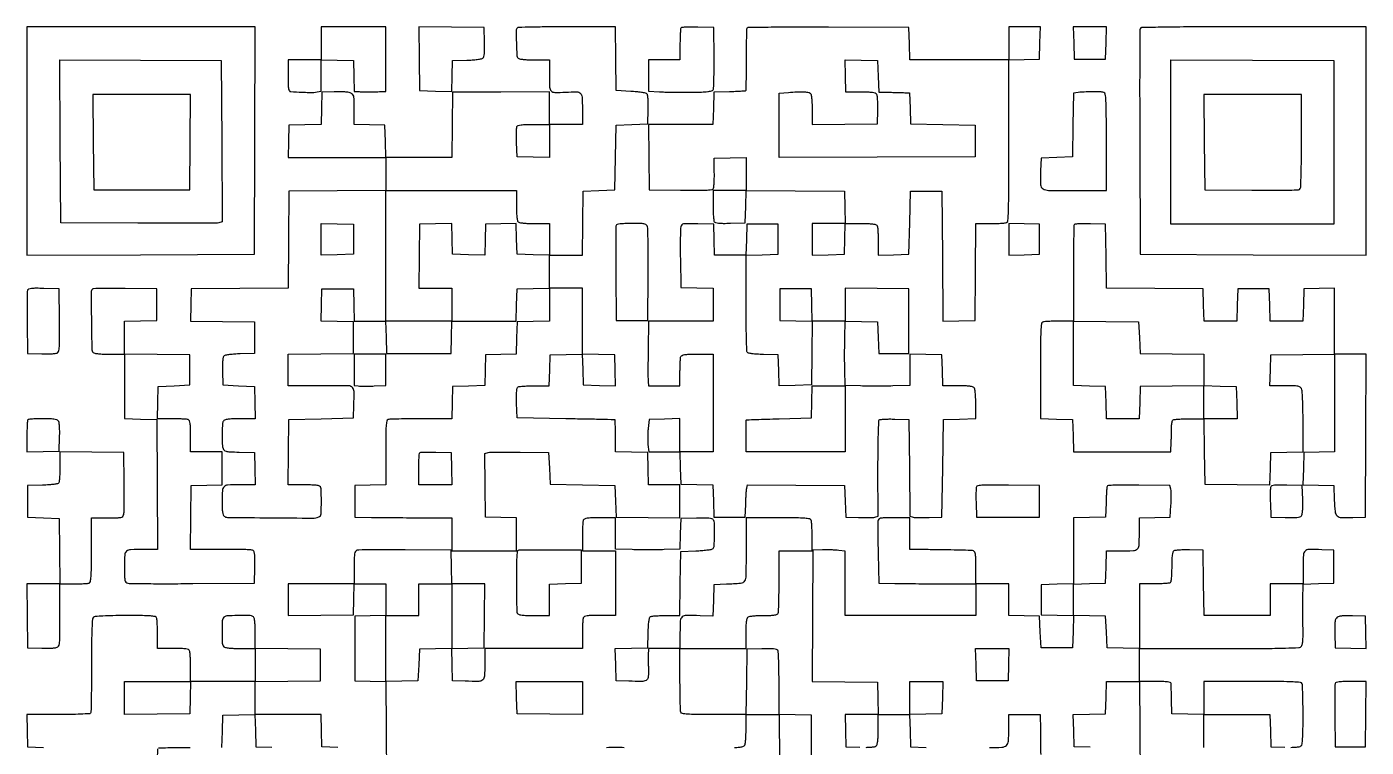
# Model space of a CAD drawing. Extents: x 179 to 1071, y 112 to 1107.
# Drawn here: x 179 to 1071, y 627 to 1107 of the extents above; entities that cross this region are included whole.
import ezdxf

# ---------------------------------------------------------------- set-up
doc = ezdxf.new("R2010")
doc.units = 0

msp = doc.modelspace()

# ---------------------------------------------------------------- linework, layer by layer
for points in [[(179, 1030.993714), (179, 954.987428), (254.75, 955.243714), (330.5, 955.5), (330.756286, 1031.25), (331.012572, 1107), (255.006286, 1107), (179, 1107)], [(876.216168, 1096.25), (876.5, 1085.5), (887, 1085.5), (897.5, 1085.5), (897.783832, 1096.25), (898.067663, 1107), (887, 1107), (875.932337, 1107)], [(223.235953, 1030.25), (223.5, 998.5), (255.5, 998.5), (287.5, 998.5), (287.764047, 1030.25), (288.028094, 1062), (255.5, 1062), (222.971906, 1062)], [(396.5, 965.5), (396.5, 955.5), (385.75, 955.216168), (375, 954.932337), (375, 965.5), (375, 976.067663), (385.75, 975.783832), (396.5, 975.5)], [(833, 965.5), (833, 954.930034), (843.25, 955.215017), (853.5, 955.5), (853.5, 965.5), (853.5, 975.5), (843.25, 975.784983), (833, 976.069966)], [(920, 900), (920.5, 889.5), (941.75, 889.230112), (963, 888.960225), (963, 878.513944), (963, 868.067663), (973.75, 867.783832), (984.5, 867.5), (984.783832, 856.75), (985.067663, 846), (974.033832, 846), (963, 846), (963, 856.977031), (963, 867.954063), (941.75, 867.727031), (920.5, 867.5), (920.216168, 856.75), (919.932337, 846), (909, 846), (898.067663, 846), (897.783832, 856.75), (897.5, 867.5), (886.75, 867.783832), (876, 868.067663), (876, 889.553334), (876, 911.039005), (897.75, 910.769502), (919.5, 910.5)], [(462, 714.533832), (462, 693.067663), (451.25, 692.783832), (440.5, 692.5), (440, 682), (439.5, 671.5), (428.75, 671.216168), (418, 670.932337), (418, 692.966168), (418, 715), (429, 715), (440, 715), (440, 725.5), (440, 736), (451, 736), (462, 736)], [(832.783832, 682.25), (832.5, 671.5), (822, 671.5), (811.5, 671.5), (811.216168, 682.25), (810.932337, 693), (822, 693), (833.067663, 693)], [(287.783832, 660.25), (287.5, 649.5), (265.75, 649.230498), (244, 648.960995), (244, 659.980498), (244, 671), (266.033832, 671), (288.067663, 671)], [(549, 659.980498), (549, 648.960995), (527.25, 649.230498), (505.5, 649.5), (505.216168, 660.25), (504.932337, 671), (526.966168, 671), (549, 671)], [(788.783832, 660.25), (788.5, 649.5), (777.75, 649.216168), (767, 648.932337), (767, 659.966168), (767, 671), (778.033832, 671), (789.067663, 671)]]:
    msp.add_lwpolyline(points, close=True)
for points in [[(505.666667, 1106.333333, 0.198875), (504.892492, 1104.464691, 0.006657), (505.000141, 1096.291387, 0.006951), (505.329065, 1088.151095, 0.184841), (506.2, 1086.2, 0.150969), (507.200304, 1085.671932, 0.019349), (509.630442, 1085.311224, 0.018472), (512.928253, 1085.074295, 0.008695), (517.2, 1085), (527, 1085), (527, 1074.616631, 0.011437), (527.180377, 1066.73228, 0.183493), (528.221517, 1064.32826, 0.201455), (530.555518, 1063.337162, 0.014178), (537.801517, 1063.513862, -0.013725), (545.309193, 1063.703742, -0.197464), (547.725544, 1062.704629, -0.187206), (548.808668, 1060.270625, -0.01214), (549, 1052.391592), (549, 1042), (538, 1042), (527, 1042), (527, 1052.809257), (527, 1063.618514), (494.75, 1063.559257), (462.5, 1063.5), (462.230498, 1041.75), (461.960995, 1020), (440.014329, 1020), (418.067663, 1020), (417.783832, 1030.75), (417.5, 1041.5), (407.25, 1041.784983), (397, 1042.069966), (397, 1052.059734, 0.003837), (396.949787, 1058.60208, 0.055617), (396.657968, 1060.897183, 0.158132), (395.893992, 1062.139751, 0.085848), (394.335519, 1063.062536, 0.061108), (392.809725, 1063.437957, 0.012959), (390.078608, 1063.693454, 0.01338), (386.876423, 1063.823547, 0.012356), (383.585519, 1063.787785), (375.5, 1063.5), (375.216508, 1052.783492), (374.933016, 1042.066984), (364.216508, 1041.783492), (353.5, 1041.5), (353.216168, 1030.75), (352.932337, 1020), (385.466168, 1020), (418, 1020), (418, 1009.013853), (418, 998.027706), (385.75, 997.763853), (353.5, 997.5), (353.236165, 965.263835), (352.97233, 933.02767), (320.736165, 932.763835), (288.5, 932.5), (288.216371, 921.769986), (287.932742, 911.039971), (309.216371, 910.769986), (330.5, 910.5), (330.5, 900), (330.5, 889.5), (321.054124, 889.209882, 0.009872), (317.344222, 889.022568, 0.013478), (314.012996, 888.697932, 0.010272), (311.278232, 888.29958, 0.132654), (310.348748, 887.874472, 0.165771), (309.775651, 886.938715, 0.029529), (309.440097, 884.884549, 0.022993), (309.270289, 881.903576, 0.008333), (309.294624, 877.66459), (309.5, 868.5), (320, 868), (330.5, 867.5), (330.783832, 856.75), (331.067663, 846), (321.233832, 846, 0.008652), (316.945271, 845.925781, 0.018432), (313.637701, 845.688986, 0.019308), (311.201559, 845.328414, 0.151095), (310.2, 844.8, 0.180372), (309.361695, 842.964814, 0.010087), (309.033781, 836.591977, 0.015718), (309.035041, 830.250176, 0.057638), (309.621449, 826.283793, 0.137305), (310.355481, 825.044772, 0.13437), (311.631874, 824.354225, 0.045994), (314.122991, 824.011163, 0.004239), (320.357794, 823.783793), (330.5, 823.5), (330.783832, 812.75), (331.067663, 802), (320.650463, 802, 0.012441), (312.725895, 801.802795, 0.191357), (310.287163, 800.690525, 0.181686), (309.21166, 798.183837, 0.011015), (309.013655, 789.872445, 0.011396), (309.085171, 786.467445, 0.025636), (309.330253, 783.89678, 0.031537), (309.721478, 782.055525, 0.152582), (310.296209, 781.169132, 0.171983), (312.583201, 780.32889, 0.000642), (341.289051, 780.036798, 0.001085), (369.270539, 779.848722, 0.093007), (373.420506, 780.607869, 0.293463), (374.909528, 782.635199, 0.015677), (375.17095, 791.000412, 0.015678), (374.907669, 799.365565, 0.293403), (373.418213, 801.393011, 0.07207), (372.36144, 801.632119, 0.005899), (369.528746, 801.821697, 0.007818), (366.128746, 801.955696, 0.005939), (362.39871, 802), (352.960995, 802), (353.230498, 823.75), (353.5, 845.5), (375, 846), (396.5, 846.5), (396.795054, 855, 0.010253), (396.92436, 864.109648, 0.187892), (395.875476, 866.75285, 0.199702), (393.339792, 867.907674, 0.011792), (384.71245, 867.990136, -0.001627), (379.674966, 867.935875, -0.001021), (373.78272, 867.903613, -0.001024), (367.981821, 867.895576, -0.001872), (363.25, 867.916434), (353, 868), (353, 878.480498), (353, 888.960995), (374.75, 889.230498), (396.5, 889.5), (396.5, 900), (396.5, 910.5), (385.716515, 910.784171), (374.93303, 911.068343), (375.216515, 921.784171), (375.5, 932.5), (386, 932.5), (396.5, 932.5), (396.783832, 921.75), (397.067663, 911), (407.5, 911), (417.932337, 911), (418.216168, 900.25), (418.5, 889.5), (440, 889.5), (461.5, 889.5), (461.783832, 900.25), (462.067663, 911), (483.5, 911), (504.932337, 911), (505.216168, 921.75), (505.5, 932.5), (516.25, 932.783832), (527, 933.067663), (527, 922.067663), (527, 911.067663), (516.25, 910.783832), (505.5, 910.5), (505.216519, 899.784613), (504.933039, 889.069227), (494.716519, 888.784613), (484.5, 888.5), (484.215387, 878.283481), (483.930773, 868.066961), (473.215387, 867.783481), (462.5, 867.5), (462.216168, 856.75), (461.932337, 846), (441.547956, 846, 0.002775), (433.62203, 845.956005, 0.004131), (426.686837, 845.821697, 0.001846), (420.779199, 845.636622, 0.08304), (419.581787, 845.393011, 0.258599), (418.696313, 844.338059, 0.030079), (418.27562, 841.170238, 0.015925), (418.049581, 835.528268, 0.002049), (418, 823.427994), (418, 802.069966), (407.75, 801.784983), (397.5, 801.5), (397.5, 791), (397.5, 780.5), (408.5, 780.322108, 0.00159), (414.149459, 780.248715, 0.000515), (422.510938, 780.17529, 0.000513), (431.807622, 780.112764, 0.000577), (440.75, 780.072108), (462, 780), (462, 769.043478), (462, 758.086957), (483.5, 758.086957), (505, 758.086957), (505, 769.008495), (505, 779.930034), (494.75, 780.215017), (484.5, 780.5), (484.230182, 801.725974), (483.960364, 822.951948), (486.230182, 823.509951, -0.054675), (487.826077, 823.72154, -0.002423), (493.414491, 823.820623, -0.004065), (500.056071, 823.852181, -0.002891), (507.5, 823.783977), (526.5, 823.5), (527, 813), (527.5, 802.5), (549, 802), (570.5, 801.5), (571, 791), (571.5, 780.5), (592.75, 780.264308), (614, 780.028616), (614, 791.014308), (614, 802), (603.533832, 802), (593.067663, 802), (592.783832, 812.75), (592.5, 823.5), (581.75, 823.783832), (571, 824.067663), (571, 834.533832, 0.002236), (570.981989, 838.561804, 0.003614), (570.926563, 841.988779, 0.000693), (570.851899, 845.000494, 0.211546), (570.75, 845.215202, 0.17361), (570.514268, 845.305806, 0.000063), (561.026562, 845.524285, 0.001003), (550.479198, 845.744669, 0.000608), (538, 845.965202), (505.5, 846.5), (505.211769, 856.417355, -0.006827), (505.138177, 861.195195, -0.023663), (505.278982, 864.282937, -0.033714), (505.604266, 866.294865, -0.19692), (506.211769, 867.152042, -0.115346), (507.139185, 867.47562, -0.007623), (509.975368, 867.733781, -0.010706), (513.399815, 867.919284, -0.007783), (517.215017, 867.984687), (526.930034, 868), (527.215017, 878.25), (527.5, 888.5), (538.214647, 888.783473), (548.929295, 889.066946), (549.214647, 878.783473), (549.5, 868.5), (560.285361, 868.21581), (571.070721, 867.931619), (570.785361, 878.21581), (570.5, 888.5), (559.75, 888.783832), (549, 889.067663), (549, 911.033832), (549, 933), (538, 933), (527, 933), (527, 944), (527, 955), (537.980112, 955), (548.960225, 955), (549.230112, 976.25), (549.5, 997.5), (560, 998), (570.5, 998.5), (571, 1020), (571.5, 1041.5), (582, 1042), (592.5, 1042.5), (592.789648, 1051.910352, 0.009052), (592.840268, 1055.906317, 0.017612), (592.710631, 1059.093133, 0.016788), (592.446066, 1061.500693, 0.161989), (591.991548, 1062.408452, 0.150833), (591.136984, 1062.859873, 0.010075), (588.373393, 1063.324107, 0.013797), (584.997628, 1063.726659, 0.009853), (581.2019, 1063.9981), (571.5, 1064.5), (571.230112, 1085.75), (570.960225, 1107), (538.646779, 1107, 0.001931), (526.210571, 1106.95197, 0.003122), (515.629575, 1106.804167, 0.000554), (506.302962, 1106.605295, 0.19309)], [(375, 1096), (375, 1085), (364, 1085), (353, 1085), (353, 1074.5, 0.004216), (353.051169, 1068.431817, 0.036703), (353.294058, 1065.747471, 0.108469), (353.821157, 1064.426657, 0.233527), (354.75, 1063.899556, 0.002156), (362.260632, 1063.50096, 0.008361), (366.919678, 1063.351877, 0.013059), (370.082025, 1063.386187, 0.038072), (372.25, 1063.632373), (375, 1064.158911), (375, 1074.613287), (375, 1085.067663), (385.75, 1084.783832), (396.5, 1084.5), (396.784983, 1074.25), (397.069966, 1064), (400.284983, 1063.850725, 0.007948), (403.249583, 1063.760271, 0.004219), (406.923799, 1063.737606, 0.004045), (410.883697, 1063.778628, 0.004342), (414.75, 1063.883553), (418, 1064), (418, 1085.5), (418, 1107), (396.5, 1107), (375, 1107)], [(440.230055, 1085.769558), (440.5, 1064.5), (451.214647, 1064.216527), (461.929295, 1063.933054), (462.214647, 1074.216527), (462.5, 1084.5), (471.945876, 1084.790118, 0.010482), (475.661415, 1084.98226, 0.01414), (479.010214, 1085.321331, 0.01114), (481.755874, 1085.740409, 0.130478), (482.730267, 1086.191104, 0.159945), (483.360369, 1087.194197, 0.036405), (483.706214, 1089.198281, 0.02466), (483.854647, 1092.237553, 0.007277), (483.784391, 1096.900987), (483.5, 1106.5), (461.730055, 1106.769558), (439.960111, 1107.039116)], [(658.604301, 1106.168762, 0.131746), (658.391601, 1105.46011, 0.001084), (658.23095, 1099.607245, 0.003781), (658.111507, 1092.864459, 0.002413), (658.069756, 1085.023261, -0.001582), (658.041174, 1077.216935, -0.002571), (657.96184, 1070.587765, -0.000377), (657.856893, 1064.713266, -0.194079), (657.716583, 1064.383249, -0.181638), (657.397868, 1064.238605, -0.001296), (654.408498, 1064.046751, -0.004718), (650.96223, 1063.867165, -0.002977), (646.936761, 1063.719468), (636.5, 1063.398748), (636.216168, 1052.699374), (635.932337, 1042), (614.446666, 1042), (592.960995, 1042), (593.230498, 1020.25), (593.5, 998.5), (614.428109, 998.22917, 0.00271), (624.921511, 998.150245, 0.012004), (631.093313, 998.285457, 0.012877), (635.106897, 998.573581, 0.226407), (636.193863, 999.22917, 0.122149), (636.517805, 1000.145889, 0.008336), (636.739744, 1002.917319, 0.011526), (636.874495, 1006.268439, 0.008379), (636.875916, 1010), (636.720324, 1019.5), (647.360162, 1019.783832), (658, 1020.067663), (658, 1009.033832), (658, 998), (647, 998), (636, 998), (636.015313, 988.25, 0.007755), (636.080714, 984.421391, 0.010675), (636.266219, 980.985645, 0.007585), (636.524351, 978.139851, 0.115445), (636.847958, 977.211769, 0.19692), (637.705135, 976.604266, 0.033714), (639.717063, 976.278982, 0.023663), (642.804805, 976.138177, 0.006827), (647.582645, 976.211769), (657.5, 976.5), (657.78397, 987.263621), (658.06794, 998.027242), (690.78397, 997.763621), (723.5, 997.5), (723.783832, 986.75), (724.067663, 976), (713.033832, 976), (702, 976), (702, 965.466168), (702, 954.932337), (712.75, 955.216168), (723.5, 955.5), (723.784983, 965.75), (724.069966, 976), (734.427994, 976, -0.005378), (739.974376, 975.940347, -0.030449), (742.919218, 975.697172, -0.063222), (744.602756, 975.232062, -0.204941), (745.393011, 974.418213, -0.071025), (745.631801, 973.372947, -0.006307), (745.821697, 970.671074, -0.008135), (745.955671, 967.427616, -0.006253), (746, 963.883229), (746, 954.930034), (756.25, 955.215017), (766.5, 955.5), (767, 976.5), (767.5, 997.5), (778, 997.5), (788.5, 997.5), (788.760648, 954.216276), (789.021296, 910.932553), (799.760648, 911.216276), (810.5, 911.5), (810.763853, 943.75), (811.027706, 976), (820.432066, 976, 0.006032), (824.150736, 976.044863, 0.007913), (827.544325, 976.180521, 0.006021), (830.37147, 976.372555, 0.071759), (831.437889, 976.614539, 0.288823), (832.407108, 977.910757, 0.011006), (832.770299, 984.199297, 0.008271), (832.978352, 995.069785, 0.00088), (832.999487, 1020.364539, -0.000064), (832.985701, 1037.665497, -0.000076), (832.977262, 1053.976495, -0.000065), (832.974037, 1067.730766, -0.000497), (832.97981, 1074.215017), (833, 1084.930034), (843.25, 1085.215017), (853.5, 1085.5), (853.783832, 1096.25), (854.067663, 1107), (843.533832, 1107), (833, 1107), (833, 1096), (833, 1085), (800.033832, 1085), (767.067663, 1085), (766.783832, 1095.75), (766.5, 1106.5), (712.814366, 1106.758656, 0.001485), (692.192787, 1106.796776, 0.00244), (674.744836, 1106.69207, 0.000281), (659.215485, 1106.514346, 0.256731)], [(614.698485, 1106.365152, 0.177484), (614.419191, 1105.762678, 0.004887), (614.20518, 1102.83643, 0.0095), (614.050598, 1099.343831, 0.006308), (614, 1095.333333), (614, 1085), (603.5, 1085), (593, 1085), (593, 1074.612847), (593, 1064.225693), (600.25, 1063.757107, 0.009493), (603.963932, 1063.587791, 0.003123), (609.432078, 1063.476626, 0.003109), (615.501754, 1063.4289, 0.003517), (621.327285, 1063.460293, 0.004377), (628.354375, 1063.609122, 0.019605), (632.461074, 1063.893491, 0.029797), (635.01428, 1064.326288, 0.200039), (636.037216, 1065.060216, 0.128389), (636.385442, 1066.193184, 0.002859), (636.598917, 1071.945556, 0.006283), (636.726437, 1078.724209, 0.004184), (636.709931, 1086.494183), (636.5, 1106.5), (625.948485, 1106.781818, 0.00634), (621.854298, 1106.839236, 0.009591), (618.291298, 1106.775673, 0.004864), (615.303205, 1106.635883, 0.184275)], [(920.460009, 1105.75, 0.090591), (920.266358, 1104.709509, 0.000109), (920.198937, 1082.982812, 0.000984), (920.176611, 1058.652573, 0.000605), (920.241394, 1030), (920.5, 955.5), (995.75, 955.243674), (1071, 954.987348), (1071, 1030.993674), (1071, 1107), (995.968615, 1107, 0.000668), (957.448289, 1106.948566, 0.003471), (936.19131, 1106.744245, 0.001205), (921.475143, 1106.465155, 0.305157)], [(308.758677, 1030.77123), (309.017354, 977.04246), (306.758677, 976.494347, -0.057902), (304.987826, 976.276519, -0.000418), (290.035361, 976.188577, -0.001589), (272.903102, 976.156579, -0.001017), (253, 976.223117), (201.5, 976.5), (201.241383, 1030.758691), (200.982767, 1085.017383), (254.741383, 1084.758691), (308.5, 1084.5)], [(746, 1074), (746.5, 1063.5), (753.5, 1063.411355, -0.001519), (756.415783, 1063.365574, -0.001433), (759.388161, 1063.301352, -0.001423), (762.020659, 1063.229426, -0.004996), (763.715017, 1063.161355), (766.930034, 1063), (767.215017, 1052.75), (767.5, 1042.5), (789, 1042), (810.5, 1041.5), (810.5, 1031), (810.5, 1020.5), (745.25, 1020.242758), (680, 1019.985517), (680, 1041.413164), (680, 1062.840812), (686.25, 1063.381204, -0.009317), (691.953241, 1063.767414, -0.023276), (696.127886, 1063.777589, -0.030143), (699.113407, 1063.46484, -0.126493), (700.75, 1062.741248, -0.17454), (701.323314, 1061.821197, -0.02433), (701.693515, 1059.570261, -0.020683), (701.928925, 1056.350983, -0.007909), (702, 1051.858053), (702, 1041.960995), (723.75, 1042.230498), (745.5, 1042.5), (745.754537, 1051.5, 0.010306), (745.781783, 1055.055665, 0.013598), (745.651713, 1058.293998, 0.011007), (745.412429, 1060.964855, 0.115986), (745.047064, 1061.990206, 0.169668), (744.098857, 1062.728272, 0.046113), (742.222812, 1063.173722, 0.027556), (739.230368, 1063.431303, 0.006775), (734.292527, 1063.51633), (724.5, 1063.552247), (724.215822, 1074.310302), (723.931643, 1085.068357), (734.715822, 1084.784178), (745.5, 1084.5)], [(1049.5, 1030), (1049.5, 975.5), (995.211905, 975.5), (940.92381, 975.5), (940.942857, 1025.75, -0.000032), (940.951538, 1045.331386, -0.000047), (940.961905, 1062.563467, -0.000022), (940.972765, 1077.239555, -0.00086), (940.980952, 1080.508612), (941, 1085.017225), (995.25, 1084.758612), (1049.5, 1084.5)], [(879.269708, 1063.286216), (876.039415, 1062.876223), (875.769708, 1041.688111), (875.5, 1020.5), (865, 1020), (854.5, 1019.5), (854.204946, 1011, 0.017378), (854.205453, 1001.813808, 0.257598), (855.800938, 999.146345, 0.129107), (859.504163, 998.118547, 0.003484), (876.519052, 998), (898, 998), (898, 1030.432612, 0.001076), (897.957485, 1050.180203, 0.012218), (897.733071, 1057.986311, 0.025505), (897.296597, 1062.160987, 0.30003), (896.25, 1063.31149, 0.055743), (893.841041, 1063.646828, 0.007108), (888.601907, 1063.713517, 0.008954), (883.206198, 1063.608845, 0.022239)], [(963.235953, 1030.25), (963.5, 998.5), (994.93202, 998.235498, 0.001697), (1010.901959, 998.155315, 0.00816), (1019.995146, 998.288929, 0.006635), (1026.009704, 998.555446, 0.241447), (1027.166708, 999.235498, 0.134731), (1027.492293, 1000.296498, 0.001088), (1027.738089, 1009.161365, 0.003824), (1027.920853, 1019.372002, 0.002438), (1027.984687, 1031.25), (1028, 1062), (995.485953, 1062), (962.971906, 1062)], [(527, 1030.966168), (527, 1019.932337), (516.25, 1020.216168), (505.5, 1020.5), (505.210159, 1029.924983, -0.005394), (505.136178, 1033.631743, -0.007376), (505.154817, 1036.970602, -0.005045), (505.239658, 1039.758353, -0.081654), (505.428774, 1040.674983, -0.241018), (506.150647, 1041.322788, -0.034741), (508.157558, 1041.706476, -0.023677), (511.342601, 1041.936534, -0.00619), (516.468615, 1042), (527, 1042)], [(505, 988.2, 0.008695), (505.074295, 983.928253, 0.018472), (505.311224, 980.630442, 0.019349), (505.671932, 978.200304, 0.150969), (506.2, 977.2, 0.150969), (507.200304, 976.671932, 0.019349), (509.630442, 976.311224, 0.018472), (512.928253, 976.074295, 0.008695), (517.2, 976), (527, 976), (527, 965.466168), (527, 954.932337), (516.25, 955.216168), (505.5, 955.5), (505.214635, 965.784593), (504.92927, 976.069185), (494.714635, 975.784593), (484.5, 975.5), (484.214647, 965.216527), (483.929295, 954.933054), (473.214647, 955.216527), (462.5, 955.5), (462.214647, 965.783473), (461.929295, 976.066946), (451.214647, 975.783473), (440.5, 975.5), (440.230112, 954.25), (439.960225, 933), (450.980112, 933), (462, 933), (462, 922), (462, 911), (440, 911), (418, 911), (418, 954.5), (418, 998), (461.5, 998), (505, 998)], [(571.453816, 974.740243, 0.089548), (571.261817, 973.729866, 0.000598), (571.19019, 964.747155, 0.00234), (571.168607, 954.460077, 0.00149), (571.235201, 942.490243), (571.5, 911.5), (582, 911.5), (592.5, 911.5), (592.710386, 941.5, 0.001539), (592.756269, 953.159278, 0.0023), (592.718137, 963.348438, 0.000958), (592.628659, 972.070235, 0.049483), (592.441334, 973.75, 0.134635), (591.788137, 975.012049, 0.154788), (590.613937, 975.681848, 0.048959), (588.251593, 975.950925, 0.003893), (581.949563, 976, 0.006958), (577.24948, 975.93459, 0.02291), (574.157485, 975.706474, 0.029976), (572.134703, 975.339666, 0.246059)], [(614.517774, 973.783553, 0.052218), (614.313621, 972.180789, 0.002329), (614.214682, 966.589544, 0.0039), (614.179884, 959.944907, 0.002776), (614.2403, 952.5), (614.5, 933.5), (625.25, 933.216168), (636, 932.932337), (636, 921.966168), (636, 911), (614.541817, 911), (593.083634, 911), (592.791817, 892.25, 0.001773), (592.703098, 884.867589, 0.002404), (592.67867, 878.2, 0.001605), (592.703037, 872.604587, 0.026755), (592.816422, 870.75), (593.132845, 868), (603.566422, 868), (614, 868), (614, 876.918213, -0.006277), (614.044331, 880.449196, -0.008159), (614.178303, 883.68135, -0.006338), (614.368222, 886.373807, -0.070946), (614.606989, 887.418213, -0.205218), (615.398405, 888.23239, -0.063068), (617.086379, 888.69735, -0.030363), (620.039857, 888.940414, -0.005351), (625.606989, 889), (636, 889), (636.021802, 886.25, 0.000596), (636.036289, 884.661511, 0.000104), (636.067822, 881.664062, 0.000113), (636.106342, 878.147331, 0.000101), (636.147852, 874.5, -0.00243), (636.180137, 869.697068, -0.000648), (636.184451, 862.048437, -0.000657), (636.16665, 853.354293, -0.000678), (636.126051, 844.75), (636, 824), (625, 824), (614, 824), (614, 835.034983), (614, 846.069966), (603.75, 845.784983), (593.5, 845.5), (592.80244, 839.5, 0.015364), (592.577114, 836.855977, 0.010755), (592.479103, 833.867188, 0.010863), (592.509112, 830.996989, 0.022147), (592.681271, 828.75), (593.257661, 824), (603.594999, 824), (613.932337, 824), (614.216168, 813.25), (614.5, 802.5), (625.216508, 802.216508), (635.933016, 801.933016), (636.216508, 791.216508), (636.5, 780.5), (647, 780.5), (657.5, 780.5), (657.75078, 789, -0.00487), (657.885041, 792.420312, -0.005669), (658.081155, 795.668123, -0.005068), (658.305875, 798.40977, -0.033662), (658.523302, 799.763823), (659.045043, 802.027647), (691.272521, 801.763823), (723.5, 801.5), (724, 791), (724.5, 780.5), (733, 780.204946, 0.006721), (736.415398, 780.132335, 0.007927), (739.648345, 780.158326, 0.007056), (742.371836, 780.261883, 0.048419), (743.696495, 780.460569), (745.892991, 781.011246), (745.882325, 812.641453, -0.002643), (745.942957, 824.89413, -0.004303), (746.13889, 835.292787, -0.001058), (746.405888, 844.321715, -0.190692), (746.775478, 845.175478, -0.174282), (747.511035, 845.522034, -0.008932), (750.17809, 845.728715, -0.01335), (753.418558, 845.834969, -0.009213), (757.089648, 845.789648), (766.5, 845.5), (766.763833, 813.26558), (767.027665, 781.031161), (769.263833, 780.470526, 0.048085), (770.606902, 780.268155, 0.007182), (773.340001, 780.161251, 0.00802), (776.581708, 780.133073, 0.006838), (780, 780.204946), (788.5, 780.5), (789, 813), (789.5, 845.5), (800.25, 845.783832), (811, 846.067663), (811, 855.833832, 0.008739), (810.925628, 860.088767, 0.018512), (810.688563, 863.376818, 0.01939), (810.32772, 865.800954, 0.150842), (809.8, 866.8, 0.150838), (808.800997, 867.327709, 0.019392), (806.377065, 867.688556, 0.018513), (803.089346, 867.925625, 0.00874), (798.834983, 868), (789.069966, 868), (788.784983, 878.25), (788.5, 888.5), (777.75, 888.783832), (767, 889.067663), (767, 878.619885), (767, 868.172106), (755.75, 867.836053, -0.004433), (750.700328, 867.730013, -0.002796), (744.803492, 867.691453, -0.002806), (739.004731, 867.7185, -0.005153), (734.283165, 867.815701), (724.066331, 868.131401), (723.783165, 878.315701, -0.004733), (723.69679, 883.026881, -0.002564), (723.67512, 888.8228, -0.002554), (723.713452, 894.723015, -0.004032), (723.812989, 899.783193), (724.125978, 911.066386), (734.812989, 910.783193), (745.5, 910.5), (746, 900), (746.5, 889.5), (756.5, 889.5), (766.5, 889.5), (766.5, 911), (766.5, 932.5), (745.25, 932.769888), (724, 933.039775), (724, 922.019888), (724, 911), (713.033832, 911), (702.067663, 911), (701.783832, 921.75), (701.5, 932.5), (691, 932.5), (680.5, 932.5), (680.5, 922), (680.5, 911.5), (691.269789, 911.215968), (702.039577, 910.931935), (701.769789, 889.715968), (701.5, 868.5), (690.785353, 868.216527), (680.070705, 867.933054), (679.785353, 878.216527), (679.5, 888.5), (669.535034, 888.788805, -0.00836), (665.199826, 888.987032, -0.019108), (661.944063, 889.315749, -0.01918), (659.589, 889.737468, -0.199883), (658.800347, 890.288805, -0.13544), (658.487784, 891.310528, -0.00095), (658.252233, 900.460836, -0.003571), (658.076749, 910.971404, -0.002267), (658.015313, 923.216168), (658, 954.932337), (668.75, 955.216168), (679.5, 955.5), (679.5, 965.5), (679.5, 975.5), (669, 975.5), (658.5, 975.5), (658.215017, 965.25), (657.930034, 955), (647.5, 955), (637.069966, 955), (636.784983, 965.25), (636.5, 975.5), (625.777473, 975.783553, 0.003288), (618.869821, 975.92077, 0.047304), (616.42535, 975.721711, 0.159766), (615.215367, 975.072205, 0.133348)], [(876.699448, 975.366114, 0.192683), (876.414306, 974.700427, 0.000626), (876.205463, 965.521088, 0.003318), (876.0504, 955.087695, 0.002056), (876, 942.833333), (876, 911), (866.581787, 911, 0.00579), (862.86235, 910.956925, 0.007666), (859.478297, 910.826598, 0.005705), (856.658412, 910.642383, 0.072568), (855.625266, 910.409695, 0.28132), (854.729866, 909.246225, 0.015029), (854.353651, 904.395385, 0.010526), (854.134449, 896.060812, 0.001311), (854.086957, 877.943086), (854.086957, 846.066781), (864.793478, 845.783391), (875.5, 845.5), (875.783832, 834.75), (876.067663, 824), (908.533832, 824), (941, 824), (941.209499, 830.75, 0.001293), (941.290319, 833.590951, 0.00115), (941.359917, 836.545313, 0.001154), (941.410272, 839.203112, 0.003561), (941.427368, 841, -0.027145), (941.506433, 842.393755, -0.032509), (941.736467, 843.687689, -0.034335), (942.068426, 844.725505, -0.144483), (942.467868, 845.234687, -0.131664), (943.251853, 845.526911, -0.006348), (946.055145, 845.758058, -0.009995), (949.427579, 845.925415, -0.007006), (953.230498, 845.984687), (962.960995, 846), (963.230498, 824.25), (963.5, 802.5), (985.215971, 802.230592), (1006.931943, 801.961185), (1007.215971, 812.730592), (1007.5, 823.5), (1018.25, 823.783832), (1029, 824.067663), (1029, 844.099573, 0.004241), (1028.930163, 852.332985, 0.007532), (1028.712941, 859.112961, 0.00495), (1028.40361, 864.534852, 0.106527), (1027.964816, 866.065741, 0.136496), (1026.974845, 867.101679, 0.091062), (1025.426904, 867.675762, 0.038278), (1022.702367, 867.94088, 0.005121), (1016.929833, 868), (1006.930034, 868), (1007.215017, 878.25), (1007.5, 888.5), (1028.75, 888.769888), (1050, 889.039775), (1050, 856.554871), (1050, 824.069966), (1039.75, 823.784983), (1029.5, 823.5), (1029.216527, 812.785353), (1028.933054, 802.070705), (1039.216527, 801.785353), (1049.5, 801.5), (1049.78602, 791.765906, 0.018563), (1050.288309, 784.223421, 0.181953), (1051.69017, 781.419268, 0.179528), (1054.602547, 780.215405, 0.01798), (1062.259538, 780.209712), (1070.5, 780.5), (1070.758612, 834.75), (1071.017225, 889), (1060.508612, 889), (1050, 889), (1050, 911.034983), (1050, 933.069966), (1039.75, 932.784983), (1029.5, 932.5), (1029.216168, 921.75), (1028.932337, 911), (1018, 911), (1007.067663, 911), (1006.783832, 921.75), (1006.5, 932.5), (996, 932.5), (985.5, 932.5), (985.216168, 921.75), (984.932337, 911), (974, 911), (963.067663, 911), (962.783832, 921.75), (962.5, 932.5), (930.269847, 932.763827), (898.039695, 933.027654), (897.769847, 954.263827), (897.5, 975.5), (887.449448, 975.782781, 0.006672), (883.547259, 975.840477, 0.010046), (880.145783, 975.777033, 0.005301), (877.300668, 975.636532, 0.183378)], [(179.460699, 931.75818, 0.087787), (179.264261, 930.743783, 0.001376), (179.184809, 924.817509, 0.003604), (179.161015, 917.914021, 0.002374), (179.228584, 909.973), (179.5, 889.5), (188.850715, 889.211141, 0.009058), (192.95183, 889.15878, 0.018855), (196.145664, 889.296368, 0.020577), (198.513249, 889.586428, 0.133197), (199.597505, 890.080922, 0.189202), (200.334013, 891.416086, 0.019355), (200.669689, 895.078371, 0.013605), (200.821036, 901.014527, 0.002561), (200.746789, 911.86978), (200.5, 932.5), (190.232115, 932.785181, 0.006024), (185.155199, 932.864994, 0.024688), (182.079318, 932.724352, 0.038626), (180.174323, 932.392889, 0.243366)], [(222.686013, 932.35268, 0.200421), (221.80232, 930.201623, 0.001597), (221.972512, 911.288174, 0.001635), (222.2646, 892.399751, 0.194048), (223.2, 890.2, 0.150969), (224.200304, 889.671932, 0.019349), (226.630442, 889.311224, 0.018472), (229.928253, 889.074295, 0.008695), (234.2, 889), (244, 889), (244, 867.533832), (244, 846.067663), (254.75, 845.783832), (265.5, 845.5), (265.760623, 802.25), (266.021245, 759), (257.260623, 758.986345, 0.009144), (248.04796, 758.803494, 0.171626), (245.396277, 757.750301, 0.202428), (244.213358, 755.322124, 0.013468), (244, 747.402421, 0.003752), (244.048998, 740.873713, 0.047106), (244.317549, 738.423171, 0.148413), (244.986407, 737.192909, 0.13538), (246.25, 736.487719, 0.057848), (247.985361, 736.27083, 0.000637), (259.882812, 736.181651, 0.001982), (273.623377, 736.150643, 0.001289), (289.5, 736.218667), (330.5, 736.5), (330.78684, 746.918214, 0.006464), (330.860223, 751.945068, 0.022503), (330.719585, 755.188857, 0.031566), (330.396021, 757.3091, 0.192233), (329.78684, 758.210357, 0.127461), (328.839621, 758.54865, 0.007641), (325.793634, 758.775037, 0.011064), (322.115966, 758.910352, 0.00792), (318, 758.905454, -0.002308), (313.270653, 758.846744, -0.001429), (307.71447, 758.819307, -0.001434), (302.227605, 758.823631, -0.002584), (297.730112, 758.863312), (287.960225, 759), (288.230112, 780.25), (288.5, 801.5), (298.75, 801.784983), (309, 802.069966), (309, 813.034983), (309, 824), (298.5, 824), (288, 824), (288, 834.393011, 0.005351), (287.940414, 839.960143, 0.030363), (287.69735, 842.913621, 0.063068), (287.23239, 844.601595, 0.205218), (286.418213, 845.393011, 0.0721), (285.361111, 845.632128, 0.005887), (282.524537, 845.821697, 0.007809), (279.119908, 845.955696, 0.00593), (275.384381, 846), (265.932337, 846), (266.216168, 856.75), (266.5, 867.5), (277, 868), (287.5, 868.5), (287.5, 878.5), (287.5, 888.5), (265.75, 888.769502), (244, 889.039005), (244, 899.985671), (244, 910.932337), (254.75, 911.216168), (265.5, 911.5), (265.5, 922), (265.5, 932.5), (244.436013, 932.769346, 0.003085), (236.311969, 932.823103, 0.004901), (229.358056, 932.758056, 0.001338), (223.324385, 932.626314, 0.192551)], [(397, 878.613499), (397, 868.226999), (399.75, 867.863499, 0.026411), (401.287023, 867.742425, 0.005629), (403.96875, 867.703423, 0.005871), (407.081247, 867.729747, 0.005557), (410.25, 867.829004), (418, 868.158008), (418, 878.579004), (418, 889), (407.5, 889), (397, 889)], [(724, 846), (724, 824), (713.75, 823.982071, 0.000328), (708.965272, 823.970567, 0.00017), (702.985937, 823.950244, 0.000169), (696.840761, 823.925202, 0.000256), (691.5, 823.898901, -0.000951), (686.124085, 823.879899, -0.000605), (679.867188, 823.877256, -0.000608), (673.72889, 823.889555, -0.001129), (668.75, 823.91683), (658, 824), (658, 834.5, -0.002229), (658.018008, 838.53988, -0.003611), (658.073437, 841.974289, -0.000671), (658.148065, 844.994689, -0.221186), (658.25, 845.199707, -0.161135), (658.48009, 845.284872, -0.000127), (664.742188, 845.502398, -0.001379), (671.738752, 845.724348, -0.000841), (680, 845.949707), (701.5, 846.5), (701.783832, 857.25), (702.067663, 868), (713.033832, 868), (724, 868)], [(179.666667, 845.333333, 0.178637), (179.399783, 844.754242, 0.004491), (179.195833, 841.817145, 0.009085), (179.048275, 838.320751, 0.006002), (179, 834.299502), (179, 823.932337), (189.75, 824.216168), (200.5, 824.5), (200.788859, 833.850715, 0.009044), (200.84141, 837.957683, 0.018924), (200.703614, 841.150171, 0.020746), (200.412685, 843.513859, 0.132968), (199.916414, 844.600715, 0.15069), (198.902086, 845.26374, 0.036445), (196.917147, 845.680501, 0.025371), (193.954939, 845.928023, 0.008159), (189.544222, 846, 0.006752), (185.966282, 845.951682, 0.010096), (182.843199, 845.804167, 0.005479), (180.235872, 845.599466, 0.175801)], [(200.984687, 814.227031, -0.007326), (200.922788, 810.412712, -0.010192), (200.747767, 807.001527, -0.006986), (200.504887, 804.171707, -0.117164), (200.199653, 803.288805, -0.199883), (199.411, 802.737468, -0.01918), (197.055937, 802.315749, -0.019108), (193.800174, 801.987032, -0.00836), (189.464966, 801.788805), (179.5, 801.5), (179.5, 791), (179.5, 780.5), (190, 780), (200.5, 779.5), (200.769502, 757.75), (201.039005, 736), (189.999615, 736), (178.960225, 736), (179.230112, 714.75), (179.5, 693.5), (188.850715, 693.211141, 0.008742), (193.085778, 693.154398, 0.020485), (196.247939, 693.296952, 0.024684), (198.530507, 693.607851, 0.127686), (199.674002, 694.144409, 0.148042), (200.395418, 695.235679, 0.043672), (200.803872, 697.221181, 0.026359), (200.999824, 700.332622, 0.006564), (200.98484, 705.433267, -0.001973), (200.929144, 710.028553, -0.001142), (200.896596, 715.553835, -0.001141), (200.88925, 721.096529, -0.001918), (200.911553, 725.75), (201, 736), (209.918213, 736, 0.006277), (213.449196, 736.044331, 0.008159), (216.68135, 736.178303, 0.006338), (219.373807, 736.368222, 0.070946), (220.418213, 736.606989, 0.258697), (221.303854, 737.662537, 0.030015), (221.724422, 740.835307, 0.015901), (221.950434, 746.485827, 0.002045), (222, 758.606989), (222, 780), (232.480948, 780, 0.003676), (239.094323, 780.04862, 0.046718), (241.563217, 780.316481, 0.148735), (242.797495, 780.985564, 0.136946), (243.499045, 782.25, 0.053323), (243.703347, 783.839863, 0.002222), (243.799654, 789.567187, 0.003824), (243.83175, 796.365834, 0.002705), (243.768097, 804), (243.5, 823.5), (222.25, 823.727031), (201, 823.954063)], [(461.783832, 812.75), (462.067663, 802), (451.033832, 802), (440, 802), (440, 812.333333, -0.006317), (440.050668, 816.343898, -0.009512), (440.205463, 819.836713, -0.004898), (440.419778, 822.762931, -0.177451), (440.699448, 823.366114, -0.183378), (441.300668, 823.636532, -0.005301), (444.145783, 823.777033, -0.010046), (447.547259, 823.840477, -0.006672), (451.449448, 823.782781), (461.5, 823.5)], [(811.436587, 800.695344, 0.081372), (811.24457, 799.76728, 0.005154), (811.157112, 796.976582, 0.007466), (811.136754, 793.633198, 0.005475), (811.210159, 789.924983), (811.5, 780.5), (832.5, 780.5), (853.5, 780.5), (853.5, 791), (853.5, 801.5), (832.726428, 801.77036, 0.002464), (821.866599, 801.858183, 0.013404), (815.985308, 801.719089, 0.016945), (812.358071, 801.412445, 0.278417)], [(1007.442274, 800.710164, 0.081166), (1007.248144, 799.773814, 0.005233), (1007.158783, 796.980936, 0.007531), (1007.137174, 793.634259, 0.005535), (1007.210159, 789.924983), (1007.5, 780.5), (1017.099013, 780.215609, 0.006919), (1021.934286, 780.139302, 0.027023), (1024.918097, 780.294874, 0.044369), (1026.833212, 780.67274, 0.149751), (1027.887872, 781.364894, 0.1305), (1028.403112, 782.478955, 0.02258), (1028.703385, 784.802758, 0.019663), (1028.843411, 787.980927, 0.008898), (1028.788859, 792.149285), (1028.5, 801.5), (1018.232115, 801.785181, 0.005823), (1013.049899, 801.868732, 0.025951), (1010.012272, 801.724596, 0.043922), (1008.172333, 801.376284, 0.236652)], [(506.25, 758.256758, 0.291206), (505.601706, 757.450874, 0.012272), (505.271092, 753.623502, 0.012488), (505.057147, 747.788533, 0.002919), (505, 737.998454, 0.002852), (505.044004, 730.283191, 0.004232), (505.178303, 723.525421, 0.001933), (505.363522, 717.775268, 0.082774), (505.606989, 716.581787, 0.205218), (506.398405, 715.76761, 0.063068), (508.086379, 715.30265, 0.030363), (511.039857, 715.059586, 0.005351), (516.606989, 715), (527, 715), (527, 725.466168), (527, 735.932337), (537.75, 736.216168), (548.5, 736.5), (548.5, 747.475681), (548.5, 758.451362), (528, 758.565772, 0.001959), (520.052975, 758.57898, 0.002987), (513.154688, 758.522193, 0.001078), (507.215251, 758.424998, 0.077175)], [(1051.698976, 713.769153, 0.124763), (1050.777081, 712.654842, 0.076572), (1050.28692, 711.012817, 0.036105), (1050.109284, 708.286528, 0.00588), (1050.209381, 702.983715), (1050.5, 693.5), (1060.78419, 693.214639), (1071.068381, 692.929279), (1070.78419, 703.714639), (1070.5, 714.5), (1061.989595, 714.785438, 0.010006), (1058.068435, 714.838436, 0.02299), (1055.121158, 714.683656, 0.02949), (1052.96852, 714.341998, 0.104125)], [(1050.447199, 669.723, 0.088003), (1050.255956, 668.733152, 0.001312), (1050.180843, 662.807175, 0.003516), (1050.16003, 655.911562, 0.002311), (1050.228584, 647.973), (1050.5, 627.5), (1060.5, 627.5), (1070.5, 627.5), (1070.769502, 649.25), (1071.039005, 671), (1060.988118, 671, 0.006833), (1056.227815, 670.934941, 0.023311), (1053.13804, 670.706048, 0.031526), (1051.136623, 670.33442, 0.244125)]]:
    msp.add_lwpolyline(points, format="xyb", close=True)
for points in [[(1020.957683, 627.15859, 0.018924), (1024.150171, 627.296386, 0.020746), (1026.513859, 627.587315, 0.132968), (1027.600715, 628.083586, 0.184801), (1028.335662, 629.389535, 0.019708), (1028.716824, 632.91479, 0.01418), (1028.942182, 638.554603, 0.002895), (1029, 648.540657, 0.002931), (1028.955987, 656.049242, 0.004336), (1028.821697, 662.632943, 0.002024), (1028.636332, 668.228779, 0.082498), (1028.393011, 669.418213, 0.279562), (1027.195595, 670.345967, 0.016522), (1022.42282, 670.733108, 0.010731), (1014.08678, 670.953519, 0.001243), (995.393011, 671), (963, 671), (963, 659.966168), (963, 648.932337), (952.292952, 649.216168), (941.585904, 649.5), (941.396644, 659, 0.000768), (941.316595, 662.730172, 0.001063), (941.232519, 666.076563, 0.000661), (941.152074, 668.891927, 0.01322), (941.103692, 669.75, 0.319569), (940.591069, 670.356896, 0.033373), (938.652674, 670.717769, 0.023283), (935.531877, 670.939043, 0.006057), (930.5, 671), (920, 671), (920, 682), (920, 693), (973.377555, 693, 0.000819), (1002.96917, 693.048457, 0.005821), (1017.312112, 693.262427, 0.005265), (1026.242726, 693.593805, 0.210649), (1027.958466, 694.449955, 0.130231), (1028.483975, 695.58464, 0.020827), (1028.811156, 698.028861, 0.018658), (1028.991446, 701.357668, 0.008587), (1028.989808, 705.699955, -0.002153), (1028.930342, 710.189706, -0.001224), (1028.895085, 715.621898, -0.001222), (1028.886337, 721.093507, -0.002018), (1028.908897, 725.715017), (1029, 735.930034), (1039.25, 736.215017), (1049.5, 736.5), (1049.5, 747.5), (1049.5, 758.5), (1041.503355, 758.796504, 0.011109), (1032.913387, 758.924033, 0.189664), (1030.343501, 757.890885, 0.194087), (1029.197133, 755.393045, 0.011716), (1029, 746.980948), (1029, 736), (1018, 736), (1007, 736), (1007, 725.5), (1007, 715), (985.019502, 715), (963.039005, 715), (962.769502, 736.75), (962.5, 758.5), (953.41633, 758.661814, 0.009153), (949.833901, 758.660049, 0.012223), (946.58494, 758.519468, 0.009498), (943.900405, 758.28618, 0.112223), (942.91633, 757.950001, 0.182615), (942.225196, 757.053668, 0.040906), (941.808488, 755.134713, 0.026094), (941.566936, 752.117699, 0.00693), (941.5, 747.288187, -0.009533), (941.42747, 743.48427, -0.014155), (941.20625, 740.159466, -0.009187), (940.896844, 737.435942, -0.204187), (940.5, 736.765313, -0.135534), (939.733031, 736.472938, -0.00628), (936.929688, 736.241942, -0.010027), (933.558115, 736.07457, -0.006995), (929.75, 736.015313), (920, 736), (920, 714.466168), (920, 692.932337), (909.25, 693.216168), (898.5, 693.5), (898, 704), (897.5, 714.5), (886.75, 714.783832), (876, 715.067663), (876, 725.5), (876, 735.932337), (886.75, 736.216168), (897.5, 736.5), (897.783832, 747.25), (898.067663, 758), (906.783832, 758.013655, 0.009199), (915.959917, 758.196867, 0.17182), (918.606359, 759.249834, 0.202167), (919.786946, 761.67619, 0.013473), (920, 769.581648), (920, 779.930034), (930.25, 780.215017), (940.5, 780.5), (941.034655, 788.5, 0.008709), (941.194865, 791.746125, 0.009671), (941.234264, 794.884375, 0.009106), (941.16743, 797.557261, 0.048682), (940.963384, 799), (940.357459, 801.5), (919.655158, 801.77036, 0.002636), (909.197066, 801.851794, 0.012434), (903.197311, 801.717662, 0.013154), (899.345103, 801.433917, 0.28856), (898.493095, 800.77036, 0.066336), (898.300204, 799.886086, 0.003737), (898.090055, 797.082543, 0.005687), (897.902298, 793.731582, 0.004134), (897.766667, 790), (897.5, 780.5), (886.75, 780.216168), (876, 779.932337), (876, 758), (876, 736.067663), (865.25, 735.783832), (854.5, 735.5), (854.5, 725.5), (854.5, 715.5), (865.283485, 715.215829), (876.06697, 714.931657), (875.783485, 704.215829), (875.5, 693.5), (865, 693.5), (854.5, 693.5), (854, 704), (853.5, 714.5), (843.25, 714.784983), (833, 715.069966), (833, 725.534983), (833, 736), (822, 736), (811, 736), (811, 747, 0.003137), (810.955634, 754.071018, 0.046552), (810.694803, 756.532161, 0.171637), (810.018886, 757.663389, 0.154463), (808.75, 758.178674, 0.013207), (805.95559, 758.326445, 0.00118), (798.924804, 758.495639, 0.001338), (789.6749, 758.671636, 0.000634), (777.75, 758.851493), (767, 759), (767, 769.5), (767, 780), (756.569551, 780, 0.003514), (749.934007, 779.95336, 0.048104), (747.539294, 779.688412, 0.16419), (746.3959, 779.01571, 0.144095), (745.819551, 777.75, 0.035906), (745.709827, 776.16917, 0.001453), (745.740743, 770.432813, 0.002539), (745.83168, 763.634186, 0.001795), (746, 756), (746.5, 736.5), (757, 736.324274, 0.001727), (762.473681, 736.251575, 0.000519), (770.804688, 736.178349, 0.00052), (780.152804, 736.115606, 0.000564), (789.25, 736.074274), (811, 736), (811, 725.5), (811, 715), (800.75, 714.96822, -0.000448), (784.133773, 714.931592, -0.000248), (763.85665, 714.915139, -0.000217), (744.736023, 714.91743, -0.001147), (734.25, 714.947295), (724, 715), (724, 736.386456), (724, 757.772912), (719.75, 758.301477, 0.015913), (717.667462, 758.493422, 0.00657), (714.839063, 758.6263, 0.006493), (711.799817, 758.689586, 0.008304), (709, 758.66502), (702.5, 758.5), (702.239503, 714.769532), (701.979006, 671.039063), (723.739503, 670.769532), (745.5, 670.5), (745.783832, 659.75), (746.067663, 649), (735, 649), (723.932337, 649), (724.216168, 638.25), (724.5, 627.5), (733.850715, 627.211141, 0.009044)], [(701.5, 616.5), (701.5, 648.5), (690.75, 648.783832), (680, 649.067663), (679.984687, 669.783832, 0.003678), (679.919661, 677.816343, 0.005593), (679.733781, 684.793043, 0.002285), (679.481235, 690.746838, 0.130333), (679.152042, 691.788231, 0.19692), (678.294865, 692.395734, 0.033714), (676.282937, 692.721018, 0.023663), (673.195195, 692.861823, 0.006827), (668.417355, 692.788231), (658.5, 692.5), (658.230498, 670.75), (657.960995, 649), (636.587486, 649, -0.002047), (624.477969, 649.049574, -0.015914), (618.832216, 649.275602, -0.03005), (615.662205, 649.696239, -0.258642), (614.606989, 650.581787, -0.083055), (614.363369, 651.779435, -0.001841), (614.178303, 657.696775, -0.004125), (614.043995, 664.642891, -0.002771), (614, 672.581787), (614, 693), (636, 693), (658, 693), (658, 702.8, -0.008695), (658.074295, 707.071747, -0.018472), (658.311224, 710.369558, -0.019349), (658.671932, 712.799696, -0.150969), (659.2, 713.8, -0.148618), (660.177004, 714.321527, -0.020076), (662.499944, 714.684733, -0.019202), (665.62258, 714.924249, -0.009539), (669.593011, 715, 0.006405), (674.449162, 715.062206, 0.033615), (677.105917, 715.309523, 0.068495), (678.642994, 715.779618, 0.195123), (679.393011, 716.581787, 0.082815), (679.636501, 717.775876, 0.001919), (679.821697, 723.5499, 0.004216), (679.955997, 730.334577, 0.00284), (680, 738.081787), (680, 758), (691, 758), (702, 758), (702, 767.418213, 0.005951), (701.955695, 771.140776, 0.007831), (701.821697, 774.534475, 0.005915), (701.632106, 777.361889, 0.07203), (701.393011, 778.418213, 0.258697), (700.337463, 779.303854, 0.030015), (697.164693, 779.724422, 0.015901), (691.514173, 779.950434, 0.002045), (679.393011, 780), (658, 780), (658, 758.519052, -0.003164), (657.89242, 741.520888, -0.127215), (656.922633, 737.957661, -0.245296), (654.356495, 736.309578, -0.01508), (645, 735.75078), (636.5, 735.5), (636.221064, 725), (635.942128, 714.5), (627.346003, 714.82702, 0.010064), (618.194859, 714.99081, 0.177414), (615.460384, 713.982082, 0.205269), (614.226126, 711.499026, 0.014098), (614, 703.480948), (614, 693), (603.5, 693), (593, 693), (592.9181, 688.25, 0.00396), (592.897339, 686.022529, 0.002005), (592.904658, 683.216952, 0.001991), (592.935364, 680.320133, 0.002967), (592.987348, 677.786432, -0.046419), (592.708028, 673.581103, -0.240127), (591.376226, 671.756129, -0.118005), (588.437025, 671.055155, -0.008473), (580, 671.204946), (571.5, 671.5), (571.216515, 682.215829), (570.93303, 692.931657), (581.716515, 693.215829), (592.5, 693.5), (592.788805, 703.464966, -0.00836), (592.987032, 707.800174, -0.019108), (593.315749, 711.055937, -0.01918), (593.737468, 713.411, -0.199883), (594.288805, 714.199653, -0.115756), (595.162701, 714.504494, -0.007526), (597.855557, 714.747767, -0.010632), (601.106247, 714.922758, -0.007714), (604.730112, 714.984687), (613.960225, 715), (614.230112, 736.25), (614.5, 757.5), (624.5, 758, 0.006908), (628.421662, 758.25044, 0.009562), (631.929688, 758.590774, 0.006561), (634.839447, 758.968104, 0.108507), (635.75, 759.309017, 0.239937), (636.710192, 760.965175, 0.00844), (636.996693, 768.588939, 0.011321), (636.982069, 776.058039, 0.136027), (636.152902, 778.78684, 0.199716), (635.281101, 779.39767, 0.032047), (633.18343, 779.720814, 0.022682), (629.955578, 779.861053, 0.006397), (624.918214, 779.78684), (614.5, 779.5), (614.216011, 769.340048), (613.932022, 759.180096), (603.536545, 758.840048, -0.005231), (598.757934, 758.733767, -0.002925), (592.94277, 758.699316, -0.002918), (587.063489, 758.733199, -0.004742), (582.070534, 758.838476), (571, 759.176952), (571, 769.588476), (571, 780), (560.606989, 780, 0.005351), (555.039857, 779.940414, 0.030363), (552.086379, 779.69735, 0.063068), (550.398405, 779.23239, 0.205218), (549.606989, 778.418213, 0.07203), (549.367894, 777.361889, 0.005915), (549.178303, 774.534475, 0.007831), (549.044305, 771.140776, 0.005951), (549, 767.418213), (549, 758), (560, 758), (571, 758), (571, 736.5), (571, 715), (560.606989, 715, 0.005351), (555.039857, 714.940414, 0.030363), (552.086379, 714.69735, 0.063068), (550.398405, 714.23239, 0.205218), (549.606989, 713.418213, 0.07203), (549.367894, 712.361889, 0.005915), (549.178303, 709.534475, 0.007831), (549.044305, 706.140776, 0.005951), (549, 702.418213), (549, 693), (516.5, 693), (484, 693), (484, 682.519052, -0.01319), (483.788355, 674.49751, -0.203196), (482.602972, 672.066531, -0.179688), (479.965089, 671.071849, -0.009927), (471, 671.204946), (462.5, 671.5), (462.216515, 682.215829), (461.93303, 692.931657), (472.716515, 693.215829), (483.5, 693.5), (483.769888, 714.75), (484.039775, 736), (473.052639, 736), (462.065502, 736), (461.782751, 747.25), (461.5, 758.5), (431, 758.689009, 0.001583), (419.184032, 758.724819, 0.002426), (408.945313, 758.673743, 0.00082), (400.100906, 758.572197, 0.06724), (398.75, 758.371621, 0.201727), (397.819749, 757.619691, 0.08548), (397.301598, 756.068354, 0.033583), (397.054557, 753.157575, 0.004382), (397, 746.932612), (397, 736), (375, 736), (353, 736), (353, 725.480498), (353, 714.960995), (374.75, 715.230498), (396.5, 715.5), (396.784983, 725.75), (397.069966, 736), (407.534983, 736), (418, 736), (418, 725.534983), (418, 715.069966), (407.75, 714.784983), (397.5, 714.5), (397.5, 693), (397.5, 671.5), (407.736193, 671.215169), (417.972386, 670.930339), (418.236193, 638.715169), (418.5, 606.5)], [(386, 627), (375.5, 627.5), (375.216168, 638.25), (374.932337, 649), (352.966168, 649), (331, 649), (331, 659.980498), (331, 670.960995), (352.75, 671.230498), (374.5, 671.5), (374.5, 682), (374.5, 692.5), (352.75, 692.769502), (331, 693.039005), (331, 703.412514, 0.005366), (330.940377, 708.968078, 0.030411), (330.697251, 711.916741, 0.063154), (330.232207, 713.602242, 0.205063), (329.418213, 714.393011, 0.087326), (326.131964, 715.032511, 0.012209), (319.18065, 714.98781, 0.008428), (312.075108, 714.648595, 0.182186), (310.2, 713.8, 0.186179), (309.167998, 711.47192, 0.012279), (308.98448, 704, 0.012279), (309.167998, 696.52808, 0.186179), (310.2, 694.2, 0.150969), (311.200304, 693.671932, 0.019349), (313.630442, 693.311224, 0.018472), (316.928253, 693.074295, 0.008695), (321.2, 693), (331, 693), (331, 682), (331, 671), (309.5, 671), (288, 671), (288, 680.418213, 0.005951), (287.955695, 684.140776, 0.007831), (287.821697, 687.534475, 0.005915), (287.632106, 690.361889, 0.07203), (287.393011, 691.418213, 0.205218), (286.601595, 692.23239, 0.063068), (284.913621, 692.69735, 0.030363), (281.960143, 692.940414, 0.005351), (276.393011, 693), (266, 693), (266, 702.418213, 0.005791), (265.956917, 706.137669, 0.007667), (265.826568, 709.52178, 0.005706), (265.642321, 712.34171, 0.072565), (265.409595, 713.374996, 0.258935), (264.394979, 714.225524, 0.029274), (261.312022, 714.636028, 0.01627), (255.901498, 714.859641, 0.002275), (244.701934, 714.906885, 0.0039), (236.181938, 714.837592, 0.008334), (229.604647, 714.623084, 0.005044), (224.486125, 714.318904, 0.157093), (223.322465, 713.852659, 0.205717), (222.649938, 712.536202, 0.006556), (222.322946, 706.42014, 0.008018), (222.101516, 697.297187, 0.001816), (222.03027, 681.8073, -0.001685), (221.978453, 669.859146, -0.00269), (221.844843, 659.649325, -0.000553), (221.669227, 650.677212, -0.134018), (221.441128, 649.904743, -0.246683), (220.820893, 649.538404, -0.001953), (214.884868, 649.265768, -0.006461), (207.988168, 649.065239, -0.004036), (199.907151, 649), (178.932337, 649), (179.216168, 638.25), (179.5, 627.5), (190, 627)], [(650.369372, 627.075711, 0.019183), (653.496617, 627.315154, 0.020057), (655.822363, 627.678292, 0.148682), (656.8, 628.2, 0.150969), (657.328068, 629.200304, 0.019349), (657.688776, 631.630442, 0.018472), (657.925705, 634.928253, 0.008695), (658, 639.2), (658, 649), (668.986147, 649), (679.972294, 649), (680.236147, 616.75)], [(737.957683, 627.15859, 0.018924), (741.150171, 627.296386, 0.020746), (743.513859, 627.587315, 0.132968), (744.600715, 628.083586, 0.154085), (745.271246, 629.124417, 0.035127), (745.685192, 631.205854, 0.024181), (745.929838, 634.346734, 0.007345), (746, 639.122445), (746, 649), (756.466168, 649), (766.932337, 649), (767.216168, 638.25), (767.5, 627.5), (778, 627)], [(820.065741, 627, 0.014506), (828.463935, 627.243695, 0.174589), (831.393275, 628.49504, 0.189883), (832.725392, 631.280475, 0.0177), (833, 639.035184), (833, 649), (843.5, 649), (854, 649), (854.072108, 638.75, 0.00076), (854.112467, 634.032595, 0.000422), (854.17529, 628.279687, 0.000421), (854.248714, 622.455582, 0.000681)], [(963, 627), (963, 638), (963, 649), (984.966168, 649), (1006.932337, 649), (1007.216168, 638.25), (1007.5, 627.5), (1016.850715, 627.211141, 0.009044)], [(266.018977, 616.69612, -0.000463), (266.169852, 626.164006, -0.194534)], [(266.710475, 626.87596, -0.00027), (272.831925, 626.962629, -0.002178), (279.712766, 627.02635, -0.001334), (287.826493, 627.044491)], [(565.143845, 627.155876, -0.004301), (571, 627.20625, -0.004301), (576.856155, 627.155876, -0.007319)]]:
    msp.add_lwpolyline(points, format="xyb")
for points in [[(887.284606, 627.215817), (876.5, 627.5), (876.216515, 638.215829), (875.93303, 648.931657), (886.716515, 649.215829), (897.5, 649.5), (897.783832, 660.25), (898.067663, 671), (909.019979, 671), (919.972294, 671), (920.236147, 638.75), (920.5, 606.5)], [(308.932695, 627.035358), (309.216348, 637.767679), (309.5, 648.5), (320.215829, 648.783485), (330.931657, 649.06697), (331.215829, 638.283485), (331.5, 627.5), (342.25, 627.216168)]]:
    msp.add_lwpolyline(points)

doc.saveas('drawing.dxf')
